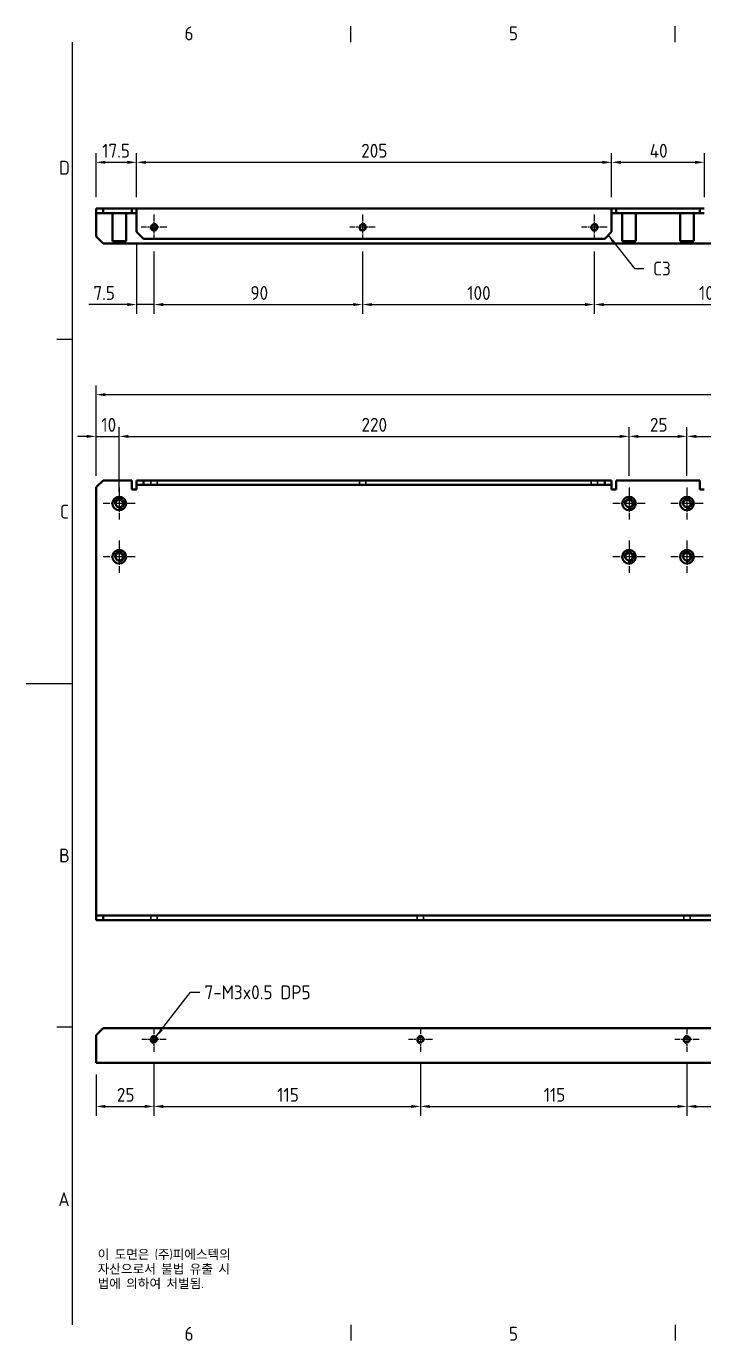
# Model space of a CAD drawing. Header units: millimetres. Extents: x 0 to 840, y 0 to 594.
# Drawn here: x 0 to 292, y 13 to 581 of the extents above; entities that cross this region are included whole.
import ezdxf

# ---------------------------------------------------------------- set-up
doc = ezdxf.new("R2010")
doc.units = ezdxf.units.MM
doc.header["$LTSCALE"] = 2
doc.linetypes.add('CHAIN', pattern=[0.3543, 0.2362, -0.0295, 0.0591, -0.0295])
doc.linetypes.add('DASHED', pattern=[0.2067, 0.1654, -0.0413])
doc.layers.get('0').update_dxf_attribs({"color": 3, "lineweight": 25})
for name, color, linetype, lineweight in [('가려진 것(ISO)', 2, 'DASHED', 18), ('가시적인 것(ISO)', 3, 'Continuous', 40), ('가시적인 좁은 것(ISO)', 3, 'Continuous', 35), ('경계(ISO)', 7, 'Continuous', 25), ('기호(ISO)', 5, 'Continuous', 25), ('중심 표식(ISO)', 1, 'Continuous', 25), ('치수(ISO)', 2, 'Continuous', 25)]:
    doc.layers.add(name, color=color, linetype=linetype, lineweight=lineweight)
doc.styles.add('문자 텍스트_PSTEK_POSCO', font='isocp.shx')
doc.styles.add('치수 텍스트_PSTEK_POSCO', font='isocp.shx')
doc.dimstyles.new('치수_PSTEK_POSCO', dxfattribs={"dimscale": 2, "dimtxt": 3, "dimasz": 2, "dimexe": 2, "dimexo": 2.5, "dimgap": 1, "dimtad": 1, "dimrnd": 1e-08, "dimdsep": 46, "dimtxsty": '치수 텍스트_PSTEK_POSCO', "dimcen": 0.09, "dimdle": 10, "dimclrd": 7, "dimclre": 7, "dimclrt": 2, "dimadec": 1, "dimazin": 2, "dimtfac": 1, "dimtmove": 0, "dimatfit": 3, "dimfxl": 0, "dimtolj": 1, "dimlwd": -1, "dimlwe": -1, "dimarcsym": 0})
doc.dimstyles.new('치수_PSTEK_POSCO$7', dxfattribs={"dimscale": 2, "dimtxt": 3, "dimasz": 2, "dimexe": 2, "dimexo": 2.5, "dimgap": 1, "dimtad": 1, "dimrnd": 1e-08, "dimdsep": 46, "dimtxsty": '치수 텍스트_PSTEK_POSCO', "dimcen": 0.09, "dimdle": 10, "dimclrd": 7, "dimclre": 7, "dimclrt": 2, "dimadec": 1, "dimazin": 2, "dimtfac": 1, "dimtmove": 0, "dimatfit": 3, "dimfxl": 0, "dimtolj": 1, "dimlwd": -1, "dimlwe": -1, "dimarcsym": 0})

# ---------------------------------------------------------------- blocks, each defined once
blk = doc.blocks.new('경계 Default Border')
at = {"layer": '경계(ISO)'}
for p, q in [((70, 287), (70, 290.4)), ((140, 287), (140, 290.4)), ((10, 222.75), (6.6, 222.75)), ((10, 74.25), (6.6, 74.25)), ((70, 10), (70, 6.6)), ((140, 10), (140, 6.6))]:
    blk.add_line(p, q, dxfattribs=at)
at = {"layer": '경계(ISO)', "flags": 128}
for points in [[(10, 10), (10, 287)], [(0, 148.5), (10, 148.5)]]:
    blk.add_lwpolyline(points, dxfattribs=at)
at = {"layer": '경계(ISO)', "color": 2, "char_height": 3, "attachment_point": 7, "style": '문자 텍스트_PSTEK_POSCO'}
for s, insert in [('6', (34.14, 287.37)), ('5', (104.14, 287.37)), ('D', (7.08, 258.35)), ('C', (7.24, 184.1)), ('B', (7.08, 109.85)), ('A', (6.91, 35.62)), ('6', (34.14, 6.57)), ('5', (104.14, 6.57))]:
    blk.add_mtext(s, dxfattribs=dict(at, insert=insert))
blk = doc.blocks.new('*D22')
at = {"layer": 'Defpoints', "color": 0}
for p in [(40.1, 403.69), (30.1, 381.71), (40.1, 374.71)]:
    blk.add_point(p, dxfattribs=at)
at = {"layer": '치수(ISO)', "color": 7}
for p, q in [((26.1, 403.69), (22.1, 403.69)), ((30.1, 386.71), (30.1, 407.69)), ((30.1, 403.69), (40.1, 403.69)), ((40.1, 379.71), (40.1, 407.69)), ((44.1, 403.69), (48.1, 403.69))]:
    blk.add_line(p, q, dxfattribs=at)
for points in [[(26.1, 404.36), (26.1, 403.03), (30.1, 403.69)], [(44.1, 404.36), (44.1, 403.03), (40.1, 403.69)]]:
    blk.add_solid(points, dxfattribs=at)
at = {"layer": '치수(ISO)', "color": 2, "insert": (32.39, 408.69), "char_height": 6, "attachment_point": 4, "style": '치수 텍스트_PSTEK_POSCO'}
blk.add_mtext('\\A1;10', dxfattribs=at)
blk = doc.blocks.new('*D23')
at = {"layer": 'Defpoints', "color": 0}
for p in [(260.1, 403.69), (260.1, 381.66), (40.1, 374.71)]:
    blk.add_point(p, dxfattribs=at)
at = {"layer": '치수(ISO)', "color": 7}
for p, q in [((40.1, 379.71), (40.1, 407.69)), ((44.1, 403.69), (256.1, 403.69)), ((260.1, 386.66), (260.1, 407.69))]:
    blk.add_line(p, q, dxfattribs=at)
for points in [[(44.1, 404.36), (44.1, 403.03), (40.1, 403.69)], [(256.1, 404.36), (256.1, 403.03), (260.1, 403.69)]]:
    blk.add_solid(points, dxfattribs=at)
at = {"layer": '치수(ISO)', "color": 2, "insert": (144.64, 408.69), "char_height": 6, "attachment_point": 4, "style": '치수 텍스트_PSTEK_POSCO'}
blk.add_mtext('\\A1;220', dxfattribs=at)
blk = doc.blocks.new('*D24')
at = {"layer": 'Defpoints', "color": 0}
for p in [(285.1, 403.69), (260.1, 381.66), (285.1, 381.66)]:
    blk.add_point(p, dxfattribs=at)
at = {"layer": '치수(ISO)', "color": 7}
for p, q in [((260.1, 386.66), (260.1, 407.69)), ((264.1, 403.69), (281.1, 403.69)), ((285.1, 386.66), (285.1, 407.69))]:
    blk.add_line(p, q, dxfattribs=at)
for points in [[(264.1, 404.36), (264.1, 403.03), (260.1, 403.69)], [(281.1, 404.36), (281.1, 403.03), (285.1, 403.69)]]:
    blk.add_solid(points, dxfattribs=at)
at = {"layer": '치수(ISO)', "color": 2, "insert": (269.12, 408.69), "char_height": 6, "attachment_point": 4, "style": '치수 텍스트_PSTEK_POSCO'}
blk.add_mtext('\\A1;25', dxfattribs=at)
blk = doc.blocks.new('*D25')
at = {"layer": 'Defpoints', "color": 0}
for p in [(505.1, 403.69), (285.1, 381.66), (505.1, 381.66)]:
    blk.add_point(p, dxfattribs=at)
at = {"layer": '치수(ISO)', "color": 7}
for p, q in [((285.1, 386.66), (285.1, 407.69)), ((289.1, 403.69), (501.1, 403.69)), ((505.1, 386.66), (505.1, 407.69))]:
    blk.add_line(p, q, dxfattribs=at)
for points in [[(289.1, 404.36), (289.1, 403.03), (285.1, 403.69)], [(501.1, 404.36), (501.1, 403.03), (505.1, 403.69)]]:
    blk.add_solid(points, dxfattribs=at)
at = {"layer": '치수(ISO)', "color": 2, "insert": (389.64, 408.69), "char_height": 6, "attachment_point": 4, "style": '치수 텍스트_PSTEK_POSCO'}
blk.add_mtext('\\A1;220', dxfattribs=at)
blk = doc.blocks.new('*D29')
at = {"layer": 'Defpoints', "color": 0}
for p in [(55.1, 137.93), (30.1, 133.16), (55.1, 114.33)]:
    blk.add_point(p, dxfattribs=at)
at = {"layer": '치수(ISO)', "color": 7}
for p, q in [((55.1, 132.93), (55.1, 110.33)), ((30.1, 128.16), (30.1, 110.33)), ((34.1, 114.33), (51.1, 114.33))]:
    blk.add_line(p, q, dxfattribs=at)
for points in [[(34.1, 114.99), (34.1, 113.66), (30.1, 114.33)], [(51.1, 114.99), (51.1, 113.66), (55.1, 114.33)]]:
    blk.add_solid(points, dxfattribs=at)
at = {"layer": '치수(ISO)', "color": 2, "insert": (39.08, 119.33), "char_height": 6, "attachment_point": 4, "style": '치수 텍스트_PSTEK_POSCO'}
blk.add_mtext('\\A1;25', dxfattribs=at)
blk = doc.blocks.new('*D30')
at = {"layer": 'Defpoints', "color": 0}
for p in [(55.1, 137.93), (170.1, 137.93), (170.1, 114.33)]:
    blk.add_point(p, dxfattribs=at)
at = {"layer": '치수(ISO)', "color": 7}
for p, q in [((55.1, 132.93), (55.1, 110.33)), ((170.1, 132.93), (170.1, 110.33)), ((59.1, 114.33), (166.1, 114.33))]:
    blk.add_line(p, q, dxfattribs=at)
for points in [[(59.1, 114.99), (59.1, 113.66), (55.1, 114.33)], [(166.1, 114.99), (166.1, 113.66), (170.1, 114.33)]]:
    blk.add_solid(points, dxfattribs=at)
at = {"layer": '치수(ISO)', "color": 2, "insert": (108.29, 119.33), "char_height": 6, "attachment_point": 4, "style": '치수 텍스트_PSTEK_POSCO'}
blk.add_mtext('\\A1;115', dxfattribs=at)
blk = doc.blocks.new('*D31')
at = {"layer": 'Defpoints', "color": 0}
for p in [(170.1, 137.93), (285.1, 137.93), (285.1, 114.33)]:
    blk.add_point(p, dxfattribs=at)
at = {"layer": '치수(ISO)', "color": 7}
for p, q in [((170.1, 132.93), (170.1, 110.33)), ((285.1, 132.93), (285.1, 110.33)), ((174.1, 114.33), (281.1, 114.33))]:
    blk.add_line(p, q, dxfattribs=at)
for points in [[(174.1, 114.99), (174.1, 113.66), (170.1, 114.33)], [(281.1, 114.99), (281.1, 113.66), (285.1, 114.33)]]:
    blk.add_solid(points, dxfattribs=at)
at = {"layer": '치수(ISO)', "color": 2, "insert": (223.29, 119.33), "char_height": 6, "attachment_point": 4, "style": '치수 텍스트_PSTEK_POSCO'}
blk.add_mtext('\\A1;115', dxfattribs=at)
blk = doc.blocks.new('*D32')
at = {"layer": 'Defpoints', "color": 0}
for p in [(285.1, 137.93), (395.1, 137.93), (395.1, 114.33)]:
    blk.add_point(p, dxfattribs=at)
at = {"layer": '치수(ISO)', "color": 7}
for p, q in [((285.1, 132.93), (285.1, 110.33)), ((395.1, 132.93), (395.1, 110.33)), ((289.1, 114.33), (391.1, 114.33))]:
    blk.add_line(p, q, dxfattribs=at)
for points in [[(289.1, 114.99), (289.1, 113.66), (285.1, 114.33)], [(391.1, 114.99), (391.1, 113.66), (395.1, 114.33)]]:
    blk.add_solid(points, dxfattribs=at)
at = {"layer": '치수(ISO)', "color": 2, "insert": (335.91, 119.33), "char_height": 6, "attachment_point": 4, "style": '치수 텍스트_PSTEK_POSCO'}
blk.add_mtext('\\A1;110', dxfattribs=at)
blk = doc.blocks.new('*D44')
at = {"layer": 'Defpoints', "color": 0}
for p in [(47.6, 522.05), (30.1, 502.05), (47.6, 502.05)]:
    blk.add_point(p, dxfattribs=at)
at = {"layer": '치수(ISO)', "color": 7}
for p, q in [((30.1, 507.05), (30.1, 526.05)), ((47.6, 507.05), (47.6, 526.05)), ((34.1, 522.05), (43.6, 522.05))]:
    blk.add_line(p, q, dxfattribs=at)
for points in [[(34.1, 522.72), (34.1, 521.39), (30.1, 522.05)], [(43.6, 522.72), (43.6, 521.39), (47.6, 522.05)]]:
    blk.add_solid(points, dxfattribs=at)
at = {"layer": '치수(ISO)', "color": 2, "insert": (32.75, 527.05), "char_height": 6, "attachment_point": 4, "style": '치수 텍스트_PSTEK_POSCO'}
blk.add_mtext('\\A1;17.5', dxfattribs=at)
blk = doc.blocks.new('*D45')
at = {"layer": 'Defpoints', "color": 0}
for p in [(252.6, 522.05), (47.6, 502.05), (252.6, 502.05)]:
    blk.add_point(p, dxfattribs=at)
at = {"layer": '치수(ISO)', "color": 7}
for p, q in [((47.6, 507.05), (47.6, 526.05)), ((252.6, 507.05), (252.6, 526.05)), ((51.6, 522.05), (248.6, 522.05))]:
    blk.add_line(p, q, dxfattribs=at)
for points in [[(51.6, 522.72), (51.6, 521.39), (47.6, 522.05)], [(248.6, 522.72), (248.6, 521.39), (252.6, 522.05)]]:
    blk.add_solid(points, dxfattribs=at)
at = {"layer": '치수(ISO)', "color": 2, "insert": (144.52, 527.05), "char_height": 6, "attachment_point": 4, "style": '치수 텍스트_PSTEK_POSCO'}
blk.add_mtext('\\A1;205', dxfattribs=at)
blk = doc.blocks.new('*D46')
at = {"layer": 'Defpoints', "color": 0}
for p in [(292.6, 522.05), (252.6, 502.05), (292.6, 502.05)]:
    blk.add_point(p, dxfattribs=at)
at = {"layer": '치수(ISO)', "color": 7}
for p, q in [((252.6, 507.05), (252.6, 526.05)), ((292.6, 507.05), (292.6, 526.05)), ((256.6, 522.05), (288.6, 522.05))]:
    blk.add_line(p, q, dxfattribs=at)
for points in [[(256.6, 522.72), (256.6, 521.39), (252.6, 522.05)], [(288.6, 522.72), (288.6, 521.39), (292.6, 522.05)]]:
    blk.add_solid(points, dxfattribs=at)
at = {"layer": '치수(ISO)', "color": 2, "insert": (269.01, 527.05), "char_height": 6, "attachment_point": 4, "style": '치수 텍스트_PSTEK_POSCO'}
blk.add_mtext('\\A1;40', dxfattribs=at)
blk = doc.blocks.new('*D51')
at = {"layer": 'Defpoints', "color": 0}
for p in [(47.6, 492.05), (55.1, 488.55), (55.1, 460.62)]:
    blk.add_point(p, dxfattribs=at)
at = {"layer": '치수(ISO)', "color": 7}
for p, q in [((47.6, 487.05), (47.6, 456.62)), ((55.1, 483.55), (55.1, 456.62)), ((43.6, 460.62), (26.95, 460.62)), ((55.1, 460.62), (47.6, 460.62)), ((59.1, 460.62), (63.1, 460.62))]:
    blk.add_line(p, q, dxfattribs=at)
for points in [[(43.6, 461.29), (43.6, 459.96), (47.6, 460.62)], [(59.1, 461.29), (59.1, 459.96), (55.1, 460.62)]]:
    blk.add_solid(points, dxfattribs=at)
at = {"layer": '치수(ISO)', "color": 2, "insert": (28.95, 465.62), "char_height": 6, "attachment_point": 4, "style": '치수 텍스트_PSTEK_POSCO'}
blk.add_mtext('\\A1;7.5', dxfattribs=at)
blk = doc.blocks.new('*D52')
at = {"layer": 'Defpoints', "color": 0}
for p in [(55.1, 488.55), (145.1, 488.55), (145.1, 460.62)]:
    blk.add_point(p, dxfattribs=at)
at = {"layer": '치수(ISO)', "color": 7}
for p, q in [((55.1, 483.55), (55.1, 456.62)), ((145.1, 483.55), (145.1, 456.62)), ((59.1, 460.62), (141.1, 460.62))]:
    blk.add_line(p, q, dxfattribs=at)
for points in [[(59.1, 461.29), (59.1, 459.96), (55.1, 460.62)], [(141.1, 461.29), (141.1, 459.96), (145.1, 460.62)]]:
    blk.add_solid(points, dxfattribs=at)
at = {"layer": '치수(ISO)', "color": 2, "insert": (96.69, 465.62), "char_height": 6, "attachment_point": 4, "style": '치수 텍스트_PSTEK_POSCO'}
blk.add_mtext('\\A1;90', dxfattribs=at)
blk = doc.blocks.new('*D53')
at = {"layer": 'Defpoints', "color": 0}
for p in [(145.1, 488.55), (245.1, 488.55), (245.1, 460.62)]:
    blk.add_point(p, dxfattribs=at)
at = {"layer": '치수(ISO)', "color": 7}
for p, q in [((145.1, 483.55), (145.1, 456.62)), ((245.1, 483.55), (245.1, 456.62)), ((149.1, 460.62), (241.1, 460.62))]:
    blk.add_line(p, q, dxfattribs=at)
for points in [[(149.1, 461.29), (149.1, 459.96), (145.1, 460.62)], [(241.1, 461.29), (241.1, 459.96), (245.1, 460.62)]]:
    blk.add_solid(points, dxfattribs=at)
at = {"layer": '치수(ISO)', "color": 2, "insert": (190.31, 465.62), "char_height": 6, "attachment_point": 4, "style": '치수 텍스트_PSTEK_POSCO'}
blk.add_mtext('\\A1;100', dxfattribs=at)
blk = doc.blocks.new('*D54')
at = {"layer": 'Defpoints', "color": 0}
for p in [(245.1, 488.55), (345.1, 488.82), (345.1, 460.62)]:
    blk.add_point(p, dxfattribs=at)
at = {"layer": '치수(ISO)', "color": 7}
for p, q in [((245.1, 483.55), (245.1, 456.62)), ((345.1, 483.82), (345.1, 456.62)), ((249.1, 460.62), (341.1, 460.62))]:
    blk.add_line(p, q, dxfattribs=at)
for points in [[(249.1, 461.29), (249.1, 459.96), (245.1, 460.62)], [(341.1, 461.29), (341.1, 459.96), (345.1, 460.62)]]:
    blk.add_solid(points, dxfattribs=at)
at = {"layer": '치수(ISO)', "color": 2, "insert": (290.31, 465.62), "char_height": 6, "attachment_point": 4, "style": '치수 텍스트_PSTEK_POSCO'}
blk.add_mtext('\\A1;100', dxfattribs=at)
blk = doc.blocks.new('*D61')
at = {"layer": 'Defpoints', "color": 0}
for p in [(760.1, 421.71), (30.1, 381.71), (760.1, 381.71)]:
    blk.add_point(p, dxfattribs=at)
at = {"layer": '치수(ISO)', "color": 7}
for p, q in [((30.1, 386.71), (30.1, 425.71)), ((34.1, 421.71), (756.1, 421.71)), ((760.1, 386.71), (760.1, 425.71))]:
    blk.add_line(p, q, dxfattribs=at)
for points in [[(34.1, 422.37), (34.1, 421.04), (30.1, 421.71)], [(756.1, 422.37), (756.1, 421.04), (760.1, 421.71)]]:
    blk.add_solid(points, dxfattribs=at)
at = {"layer": '치수(ISO)', "color": 2, "insert": (389.69, 426.71), "char_height": 6, "attachment_point": 4, "style": '치수 텍스트_PSTEK_POSCO'}
blk.add_mtext('\\A1;730', dxfattribs=at)

msp = doc.modelspace()

# ---------------------------------------------------------------- linework, layer by layer
at = {"layer": '가려진 것(ISO)', "ltscale": 1.904597}
for p, q in [((53.597, 384.707), (53.597, 382.707)), ((53.867, 382.707), (53.867, 384.707)), ((56.326, 382.707), (56.326, 384.707)), ((56.597, 382.707), (56.597, 384.707)), ((143.597, 384.707), (143.597, 382.707)), ((143.867, 382.707), (143.867, 384.707)), ((146.326, 382.707), (146.326, 384.707)), ((146.597, 382.707), (146.597, 384.707)), ((243.597, 384.707), (243.597, 382.707)), ((243.867, 382.707), (243.867, 384.707)), ((246.326, 382.707), (246.326, 384.707)), ((246.597, 382.707), (246.597, 384.707)), ((53.597, 196.707), (53.597, 194.707)), ((53.867, 196.707), (53.867, 194.707)), ((56.326, 196.707), (56.326, 194.707)), ((56.597, 194.707), (56.597, 196.707)), ((168.597, 196.707), (168.597, 194.707)), ((168.867, 196.707), (168.867, 194.707)), ((171.326, 196.707), (171.326, 194.707)), ((171.597, 194.707), (171.597, 196.707)), ((283.597, 196.707), (283.597, 194.707)), ((283.867, 196.707), (283.867, 194.707)), ((286.326, 196.707), (286.326, 194.707)), ((286.597, 194.707), (286.597, 196.707))]:
    msp.add_line(p, q, dxfattribs=at)
at = {"layer": '가시적인 것(ISO)'}
for p, q in [((33.097, 502.052), (30.097, 502.052)), ((30.097, 502.052), (30.097, 500.052)), ((30.097, 500.052), (33.097, 500.052)), ((30.097, 498.052), (30.097, 500.052)), ((33.097, 500.052), (33.097, 502.052)), ((33.097, 502.052), (45.597, 502.052)), ((33.097, 500.052), (45.597, 500.052)), ((37.147, 500.052), (37.147, 488.052)), ((43.047, 500.052), (43.047, 488.052)), ((45.597, 502.052), (47.597, 502.052)), ((45.597, 500.052), (45.597, 502.052)), ((47.597, 500.052), (45.597, 500.052)), ((47.597, 502.052), (252.597, 502.052)), ((47.597, 502.052), (47.597, 498.052)), ((252.597, 502.052), (254.597, 502.052)), ((252.597, 498.052), (252.597, 502.052)), ((254.597, 500.052), (252.597, 500.052)), ((254.597, 502.052), (290.597, 502.052)), ((254.597, 502.052), (254.597, 500.052)), ((254.597, 500.052), (290.597, 500.052)), ((257.147, 500.052), (257.147, 488.052)), ((263.047, 500.052), (263.047, 488.052)), ((282.147, 500.052), (282.147, 488.052)), ((288.047, 500.052), (288.047, 488.052)), ((290.597, 502.052), (292.597, 502.052)), ((290.597, 500.052), (290.597, 502.052)), ((292.597, 500.052), (290.597, 500.052)), ((30.097, 490.052), (30.097, 498.052)), ((47.597, 492.052), (47.597, 498.052)), ((252.597, 498.052), (252.597, 492.052)), ((33.097, 487.052), (30.097, 490.052)), ((50.597, 489.052), (47.597, 492.052)), ((249.597, 489.052), (50.597, 489.052)), ((252.597, 492.052), (249.597, 489.052)), ((33.097, 487.052), (757.097, 487.052)), ((43.047, 488.052), (37.147, 488.052)), ((263.047, 488.052), (257.147, 488.052)), ((288.047, 488.052), (282.147, 488.052)), ((30.097, 381.707), (33.097, 384.707)), ((30.097, 198.707), (30.097, 381.707)), ((33.097, 384.707), (45.597, 384.707)), ((45.597, 380.707), (45.597, 384.707)), ((47.597, 380.707), (45.597, 380.707)), ((50.597, 384.707), (47.597, 384.707)), ((47.597, 384.707), (47.597, 382.707)), ((47.597, 382.707), (50.597, 382.707)), ((47.597, 382.707), (47.597, 380.707)), ((50.597, 382.707), (50.597, 384.707)), ((249.597, 384.707), (50.597, 384.707)), ((249.597, 382.707), (50.597, 382.707)), ((252.597, 384.707), (249.597, 384.707)), ((249.597, 384.707), (249.597, 382.707)), ((249.597, 382.707), (252.597, 382.707)), ((252.597, 382.707), (252.597, 384.707)), ((252.597, 382.707), (252.597, 380.707)), ((254.597, 380.707), (252.597, 380.707)), ((254.597, 384.707), (290.597, 384.707)), ((254.597, 384.707), (254.597, 380.707)), ((290.597, 380.707), (290.597, 384.707)), ((292.597, 380.707), (290.597, 380.707)), ((30.097, 196.707), (30.097, 198.707)), ((33.097, 196.707), (30.097, 196.707)), ((30.097, 196.707), (30.097, 194.707)), ((30.097, 194.707), (33.097, 194.707)), ((33.097, 194.707), (33.097, 196.707)), ((33.097, 196.707), (757.097, 196.707)), ((33.097, 194.707), (757.097, 194.707)), ((30.097, 145.164), (33.097, 148.164)), ((33.097, 148.164), (757.097, 148.164)), ((30.097, 137.164), (30.097, 145.164)), ((30.097, 137.164), (30.097, 133.164)), ((760.097, 133.164), (30.097, 133.164))]:
    msp.add_line(p, q, dxfattribs=at)
for centre, radius in [((55.097, 494.052), 1.23), ((145.097, 494.052), 1.23), ((245.097, 494.052), 1.23), ((40.097, 374.707), 2.95), ((40.097, 374.707), 1.621), ((260.097, 374.707), 2.95), ((260.097, 374.707), 1.621), ((285.097, 374.707), 2.95), ((285.097, 374.707), 1.621), ((40.097, 351.707), 2.95), ((40.097, 351.707), 1.621), ((260.097, 351.707), 2.95), ((260.097, 351.707), 1.621), ((285.097, 351.707), 2.95), ((285.097, 351.707), 1.621), ((55.097, 143.164), 1.23), ((170.097, 143.164), 1.23), ((285.097, 143.164), 1.23)]:
    msp.add_circle(centre, radius, dxfattribs=at)
for centre in [(55.097, 492.052), (55.097, 141.164)]:
    msp.add_arc(centre, 1.23, 54.42343, 125.57657, dxfattribs=at)
at = {"layer": '가시적인 좁은 것(ISO)'}
for centre, radius, start, end in [((55.097, 494.052), 1.5, 170, 80), ((145.097, 494.052), 1.5, 170, 80), ((245.097, 494.052), 1.5, 170, 80), ((55.097, 492.052), 1.5, 100, 127.8405), ((40.097, 374.707), 2, 260, 170), ((260.097, 374.707), 2, 260, 170), ((285.097, 374.707), 2, 260, 170), ((40.097, 351.707), 2, 260, 170), ((260.097, 351.707), 2, 260, 170), ((285.097, 351.707), 2, 260, 170), ((55.097, 143.164), 1.5, 350, 260), ((55.097, 141.164), 1.5, 52.1595, 127.8405), ((170.097, 143.164), 1.5, 350, 260), ((285.097, 143.164), 1.5, 350, 260)]:
    msp.add_arc(centre, radius, start, end, dxfattribs=at)
at = {"layer": '중심 표식(ISO)', "linetype": 'CHAIN', "ltscale": 6.111541}
for p, q in [((55.097, 499.552), (55.097, 488.552)), ((145.097, 499.552), (145.097, 488.552)), ((245.097, 499.552), (245.097, 488.552)), ((60.597, 494.052), (49.597, 494.052)), ((150.597, 494.052), (139.597, 494.052)), ((250.597, 494.052), (239.597, 494.052))]:
    msp.add_line(p, q, dxfattribs=at)
at = {"layer": '중심 표식(ISO)', "linetype": 'CHAIN', "ltscale": 7.722792}
for p, q in [((40.097, 381.657), (40.097, 367.757)), ((260.097, 381.657), (260.097, 367.757)), ((285.097, 381.657), (285.097, 367.757)), ((47.047, 374.707), (33.147, 374.707)), ((267.047, 374.707), (253.147, 374.707)), ((292.047, 374.707), (278.147, 374.707)), ((40.097, 358.657), (40.097, 344.757)), ((260.097, 358.657), (260.097, 344.757)), ((285.097, 358.657), (285.097, 344.757)), ((47.047, 351.707), (33.147, 351.707)), ((267.047, 351.707), (253.147, 351.707)), ((292.047, 351.707), (278.147, 351.707))]:
    msp.add_line(p, q, dxfattribs=at)
at = {"layer": '중심 표식(ISO)', "linetype": 'CHAIN', "ltscale": 5.810959}
for p, q in [((55.097, 148.394), (55.097, 137.935)), ((170.097, 148.394), (170.097, 137.935)), ((285.097, 148.394), (285.097, 137.935)), ((60.326, 143.164), (49.867, 143.164)), ((175.326, 143.164), (164.867, 143.164)), ((290.326, 143.164), (279.867, 143.164))]:
    msp.add_line(p, q, dxfattribs=at)

# ---------------------------------------------------------------- block references
at = {"xscale": 2, "yscale": 2, "zscale": 2}
msp.add_blockref('경계 Default Border', (0, 0), dxfattribs=at)

# ---------------------------------------------------------------- texts
at = {"layer": '기호(ISO)', "color": 2, "insert": (270.448, 476.17), "char_height": 6, "attachment_point": 4, "style": '치수 텍스트_PSTEK_POSCO'}
msp.add_mtext('{C3}', dxfattribs=at)
at = {"layer": '기호(ISO)', "color": 2, "insert": (76.884, 163.615), "char_height": 6, "width": 54.56167, "attachment_point": 4, "line_spacing_factor": 0.525, "style": '치수 텍스트_PSTEK_POSCO'}
msp.add_mtext('{7-M3x0.5 DP5}', dxfattribs=at)
at = {"layer": '기호(ISO)', "color": 7, "insert": (30.789, 52.457), "char_height": 4, "width": 102.48028, "attachment_point": 1, "line_spacing_factor": 0.944221, "style": '문자 텍스트_PSTEK_POSCO'}
msp.add_mtext('{이 도면은 (주)피에스텍의\\P자산으로서 불법 유출 시 \\P법에 의하여 처벌됨.}', dxfattribs=at)

# ---------------------------------------------------------------- dimensions: what is measured, and where the dimension line sits
at = {"layer": '치수(ISO)', "color": 7}
for base, p1, p2, override, picture, middle in [((47.597, 522.052), (30.097, 502.052), (47.597, 502.052), {"dimdec": 2, "dimtp": 0, "dimtm": 0, "dimtdec": 2, "dimtofl": 0, "dimatfit": 1}, '*D44', (38.577, 522.052)), ((252.597, 522.052), (47.597, 502.052), (252.597, 502.052), {"dimdec": 2, "dimtp": 0, "dimtm": 0, "dimtdec": 2, "dimtofl": 0, "dimatfit": 1}, '*D45', (150.117, 522.052)), ((292.597, 522.052), (252.597, 502.052), (292.597, 502.052), {"dimdec": 2, "dimtp": 0, "dimtm": 0, "dimtdec": 2, "dimtofl": 0, "dimatfit": 1}, '*D46', (272.617, 522.052)), ((55.097, 460.624), (47.597, 492.052), (55.097, 488.552), {"dimdec": 2, "dimtp": 0, "dimtm": 0, "dimtdec": 2, "dimtofl": 1, "dimatfit": 1}, '*D51', (33.273, 460.624)), ((145.097, 460.624), (55.097, 488.552), (145.097, 488.552), {"dimdec": 2, "dimtp": 0, "dimtm": 0, "dimtdec": 2, "dimtofl": 0, "dimatfit": 1}, '*D52', (100.117, 460.624)), ((245.097, 460.624), (145.097, 488.552), (245.097, 488.552), {"dimdec": 2, "dimtp": 0, "dimtm": 0, "dimtdec": 2, "dimtofl": 0, "dimatfit": 1}, '*D53', (195.117, 460.624)), ((345.097, 460.624), (245.097, 488.552), (345.097, 488.823), {"dimdec": 2, "dimtp": 0, "dimtm": 0, "dimtdec": 2, "dimtofl": 0, "dimatfit": 1}, '*D54', (295.117, 460.624)), ((40.097, 403.693), (30.097, 381.707), (40.097, 374.707), {"dimdec": 2, "dimtp": 0, "dimtm": 0, "dimtdec": 2, "dimtofl": 1, "dimatfit": 1}, '*D22', (35.097, 403.693)), ((260.097, 403.693), (40.097, 374.707), (260.097, 381.657), {"dimdec": 2, "dimtp": 0, "dimtm": 0, "dimtdec": 2, "dimtofl": 0, "dimatfit": 1}, '*D23', (150.117, 403.693)), ((285.097, 403.693), (260.097, 381.657), (285.097, 381.657), {"dimdec": 2, "dimtp": 0, "dimtm": 0, "dimtdec": 2, "dimtofl": 0, "dimatfit": 1}, '*D24', (272.617, 403.693)), ((505.097, 403.693), (285.097, 381.657), (505.097, 381.657), {"dimdec": 2, "dimtp": 0, "dimtm": 0, "dimtdec": 2, "dimtofl": 0, "dimatfit": 1}, '*D25', (395.117, 403.693)), ((55.097, 114.328), (30.097, 133.164), (55.097, 137.935), {"dimdec": 2, "dimtp": 0, "dimtm": 0, "dimtdec": 2, "dimtofl": 0, "dimatfit": 1}, '*D29', (42.577, 114.328)), ((170.097, 114.328), (55.097, 137.935), (170.097, 137.935), {"dimdec": 2, "dimtp": 0, "dimtm": 0, "dimtdec": 2, "dimtofl": 0, "dimatfit": 1}, '*D30', (112.617, 114.328)), ((285.097, 114.328), (170.097, 137.935), (285.097, 137.935), {"dimdec": 2, "dimtp": 0, "dimtm": 0, "dimtdec": 2, "dimtofl": 0, "dimatfit": 1}, '*D31', (227.617, 114.328)), ((395.097, 114.328), (285.097, 137.935), (395.097, 137.935), {"dimdec": 2, "dimtp": 0, "dimtm": 0, "dimtdec": 2, "dimtofl": 0, "dimatfit": 1}, '*D32', (340.117, 114.328))]:
    dim = msp.add_linear_dim(base=base, p1=p1, p2=p2, angle=180, dimstyle='치수_PSTEK_POSCO', override=override, dxfattribs=at)
    dim.commit()
    dim.dimension.update_dxf_attribs({"geometry": picture, "text_midpoint": middle, "dimtype": 160})
dim = msp.add_linear_dim(base=(760.097, 421.707), p1=(30.097, 381.707), p2=(760.097, 381.707), dimstyle='치수_PSTEK_POSCO', override={"dimdec": 2, "dimtp": 0, "dimtm": 0, "dimtdec": 2, "dimtofl": 0, "dimatfit": 1}, dxfattribs=at)
dim.commit()
dim.dimension.update_dxf_attribs({"geometry": '*D61', "text_midpoint": (395.097, 421.707), "dimtype": 160})

# ---------------------------------------------------------------- leaders
at = {"layer": '기호(ISO)', "color": 7, "annotation_type": 0, "has_hookline": 1, "hookline_direction": 0}
for points, text_width in [([(251.097, 490.552), (262.448, 476.17), (266.448, 476.17)], 7.128), ([(55.956, 144.394), (70.884, 163.615), (74.884, 163.615)], 47.049)]:
    msp.add_leader(points, dimstyle='치수_PSTEK_POSCO$7', override={"dimtad": 0}, dxfattribs=dict(at, text_width=text_width))

doc.saveas('drawing.dxf')
